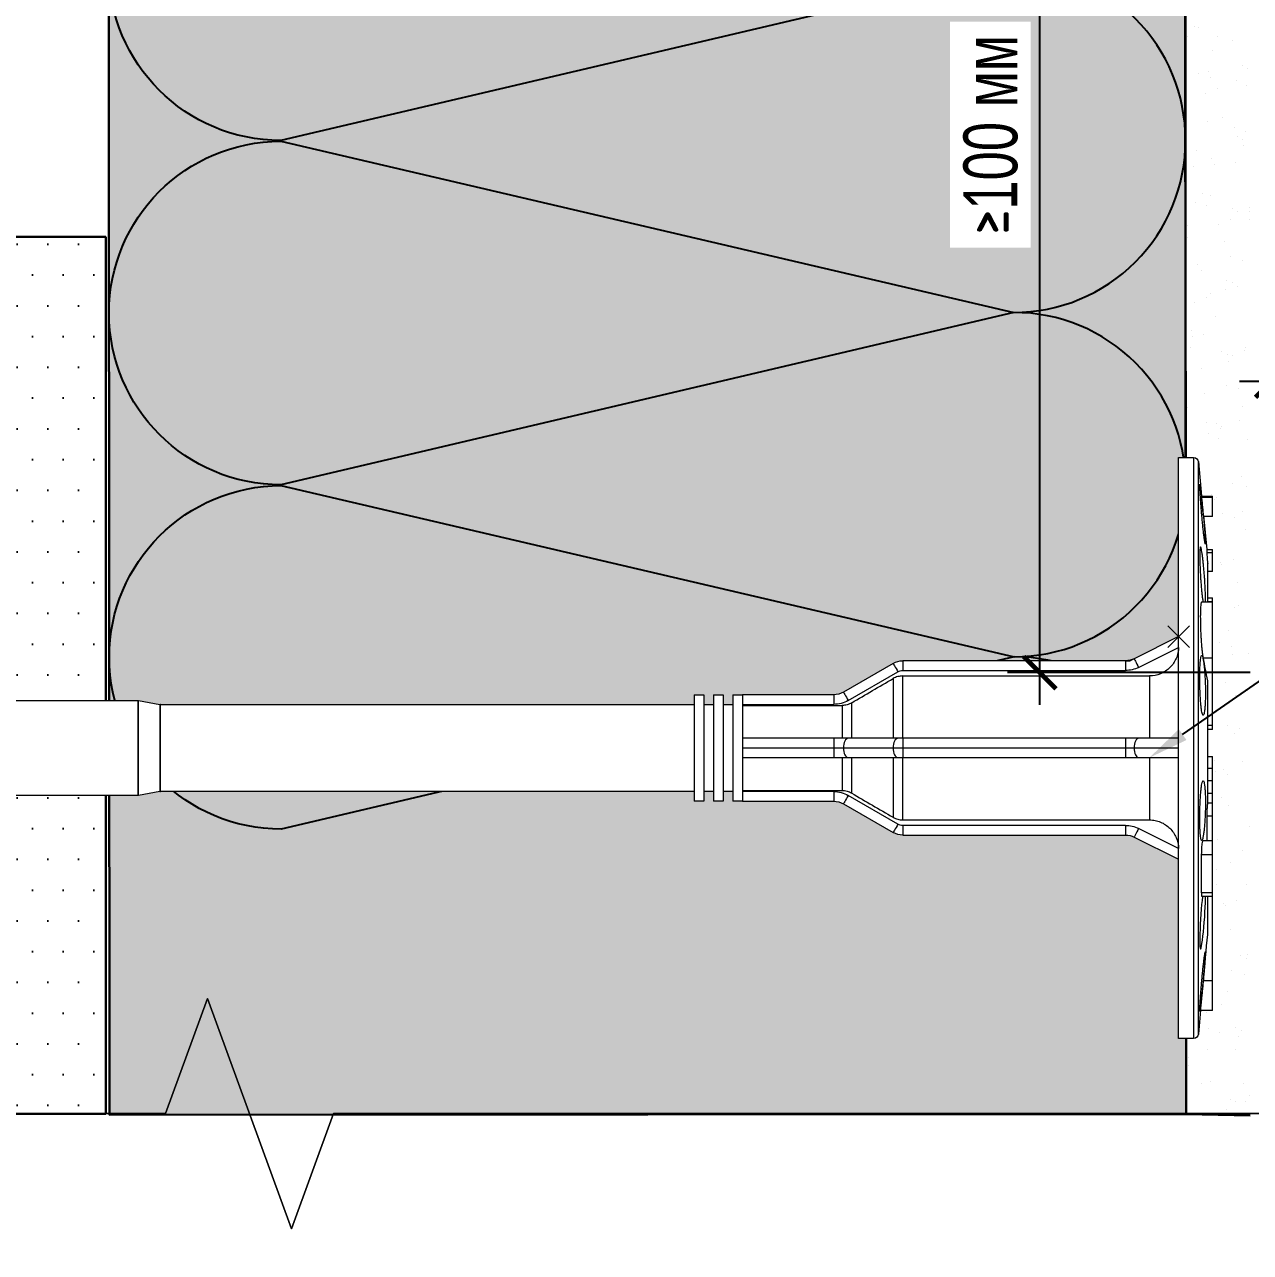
# Model space of a CAD drawing. Header units: millimetres. Extents: x -354900 to 8840672, y 0 to 292181.
# Drawn here: x -132.1 to -18.2, y 140446.1 to 140560.2 of the extents above; entities that cross this region are included whole.
import ezdxf
from ezdxf import colors
from ezdxf.entities.mleader import LeaderData, LeaderLine
from ezdxf.math import Vec2, Vec3

# ---------------------------------------------------------------- set-up
doc = ezdxf.new("R2010")
doc.units = ezdxf.units.MM
doc.header["$MEASUREMENT"] = 0
doc.set_wipeout_variables(frame=1)
doc.header["$PDMODE"] = 3
doc.header["$PDSIZE"] = -0.0001
doc.layers.get('0').update_dxf_attribs({"color": 250, "lineweight": 9})
for name, color, linetype, lineweight in [('SG_Аннотации', 7, 'Continuous', 5), ('SG_Клей', 7, 'Continuous', 30), ('SG_Размеры', 7, 'Continuous', 5), ('SG_Утеплитель', 7, 'Continuous', 30), ('SG_Штукатурка', 7, 'Continuous', 30), ('АР_Размеры', 175, 'Continuous', 9)]:
    doc.layers.add(name, color=color, linetype=linetype, lineweight=lineweight)
doc.layers.add('тарельчат', color=212, linetype='Continuous')
doc.styles.add('SG_Arial_2.5', font='arial.ttf', dxfattribs={"height": 2.5})
doc.styles.add('SG_Arial_2.5_Размеры-выноски', font='arial.ttf', dxfattribs={"width": 0.7})
doc.styles.get("Standard").update_dxf_attribs({"font": 'isocpeur.ttf'})
doc.dimstyles.new('SG_Arial_2.5', dxfattribs={"dimtxt": 5, "dimasz": 3, "dimexe": 3, "dimexo": 0, "dimgap": 2, "dimtad": 1, "dimdec": 0, "dimzin": 0, "dimdsep": 46, "dimtxsty": 'SG_Arial_2.5_Размеры-выноски', "dimblk": 'ARCHTICK', "dimcen": -3, "dimdle": 3, "dimadec": 0, "dimazin": 0, "dimtfac": 1, "dimtdec": 0, "dimtofl": 0, "dimtmove": 1, "dimatfit": 3, "dimldrblk": 'OBLIQUE', "dimfxl": 1, "dimtfill": 1, "dimtolj": 1, "dimtzin": 0, "dimarcsym": 0})

# ---------------------------------------------------------------- blocks, each defined once
blk = doc.blocks.new('*U765')
at = {"linetype": 'ByBlock'}
h = blk.add_hatch(color=41, dxfattribs=at)
h.dxf.hatch_style = 1
h.paths.add_polyline_path([(0, 0), (506.52, 0), (506.52, 100), (0, 100)])
at = {"color": 0, "linetype": 'ByBlock', "lineweight": -2}
blk.add_lwpolyline([(0, 0), (506.52, 0), (506.52, 100), (0, 100)], close=True, dxfattribs=at)
at = {"color": 0, "linetype": 'ByBlock', "lineweight": -3}
for points in [[(416, 0, -0.414993), (400, 15.96), (415.96, 84.04, 1), (384.04, 84.04), (400, 15.96, -0.414993), (384, 0)], [(448, 0, -0.414993), (432, 15.96), (447.96, 84.04, 1), (416.04, 84.04), (432, 15.96, -0.414993), (416, 0)], [(480, 0, -0.414993), (464, 15.96), (479.96, 84.04, 1), (448.04, 84.04), (464, 15.96, -0.414993), (448, 0)]]:
    blk.add_lwpolyline(points, format="xyb", dxfattribs=at)
blk = doc.blocks.new('_ArchTick')
at = {"color": 0, "linetype": 'ByBlock', "const_width": 0.15}
blk.add_lwpolyline([(-0.5, -0.5), (0.5, 0.5)], dxfattribs=at)
blk = doc.blocks.new('*D697')
at = {"layer": 'SG_Размеры', "color": 0, "lineweight": -2, "transparency": 16777216}
for p, q in [((88.55, 140707.01), (88.55, 140524.05)), ((-16.25, 140597), (-16.25, 140524.05)), ((-19.25, 140527.05), (91.55, 140527.05))]:
    blk.add_line(p, q, dxfattribs=at)
at = {"layer": 'SG_Размеры', "color": 0, "lineweight": -2, "transparency": 16777216, "xscale": 3, "yscale": 3, "zscale": 3, "rotation": 180}
blk.add_blockref('_ArchTick', (-16.25, 140527.05), dxfattribs=at)
at = {"layer": 'SG_Размеры', "color": 0, "lineweight": -2, "transparency": 16777216, "xscale": 3, "yscale": 3, "zscale": 3}
blk.add_blockref('_ArchTick', (88.55, 140527.05), dxfattribs=at)
at = {"layer": 'SG_Размеры', "color": 0, "transparency": 16777216, "insert": (36.15, 140531.6), "char_height": 5, "attachment_point": 5, "style": 'SG_Arial_2.5_Размеры-выноски', "bg_fill": 3, "box_fill_scale": 1.25, "bg_fill_color": 256, "bg_fill_true_color": 13158600, "bg_fill_transparency": 0}
blk.add_mtext('\\A1;105', dxfattribs=at)
blk = doc.blocks.new('_Oblique')
at = {"color": 0, "linetype": 'ByBlock', "lineweight": -2}
blk.add_line((-0.5, -0.5), (0.5, 0.5), dxfattribs=at)
blk = doc.blocks.new('*U709')
blk.add_wipeout([(1.05, 9), (1.05, 3.45), (2.423, 2.763), (2.554, 2.716), (2.692, 2.7), (9.589, 2.7), (9.745, 2.68), (9.889, 2.62), (11.429, 1.73), (11.574, 1.67), (11.729, 1.65), (14.85, 1.65), (14.85, 1.35), (15.15, 1.35), (15.15, 1.65), (15.45, 1.65), (15.45, 1.35), (15.75, 1.35), (15.75, 1.65), (16.05, 1.65), (16.05, 1.35), (32.577, 1.35), (32.593, 1.351), (33.258, 1.469), (33.274, 1.47), (53.947, 1.47), (53.983, 1.463), (55.111, 0.983), (55.151, 0.95), (55.166, 0.9), (55.166, 0.18), (54.866, 0.18), (54.866, -0.18), (55.166, -0.18), (55.166, -0.9), (55.151, -0.95), (55.111, -0.983), (53.983, -1.463), (53.947, -1.47), (33.274, -1.47), (33.258, -1.469), (32.593, -1.351), (32.577, -1.35), (16.05, -1.35), (16.05, -1.65), (15.75, -1.65), (15.75, -1.35), (15.45, -1.35), (15.45, -1.65), (15.15, -1.65), (15.15, -1.35), (14.85, -1.35), (14.85, -1.65), (11.729, -1.65), (11.574, -1.67), (11.429, -1.73), (9.889, -2.62), (9.745, -2.68), (9.589, -2.7), (2.692, -2.7), (2.554, -2.716), (2.423, -2.763), (1.05, -3.45), (1.05, -9), (0.586, -9), (0.485, -8.961), (0.437, -8.864), (0.367, -8.13), (0, -8.13), (0, 7.8), (0.336, 7.8), (0.437, 8.864), (0.485, 8.961), (0.586, 9)]).dxf.layer = 'тарельчат'
at = {"layer": 'тарельчат', "linetype": 'Continuous', "lineweight": 9}
for p, q in [((0.437, 8.864), (0.336, 7.8)), ((0.437, 0), (0.437, 8.864)), ((1.05, 9), (0.586, 9)), ((0.586, 9), (0.586, -9)), ((1.05, 0), (1.05, 9)), ((0.336, 7.8), (0, 7.8)), ((0, 7.77), (0, 7.8)), ((0, 7.171), (0, 7.77)), ((0.336, 7.77), (0, 7.77)), ((0.336, 7.77), (0.336, 7.8)), ((0, 7.171), (0.279, 7.171)), ((0, 7.171), (0.276, 7.171)), ((0, 7.171), (0, 7.171)), ((0.279, 7.2), (0.179, 6.15)), ((0.179, 6.15), (0, 6.15)), ((0, 6.057), (0, 6.15)), ((0.179, 6.15), (0.179, 6.057)), ((0.179, 6.057), (0, 6.057)), ((0, 5.461), (0, 6.057)), ((0, 5.461), (0.15, 5.461)), ((0.15, 4.53), (0.15, 5.701)), ((0.15, 4.65), (0, 4.65)), ((0, 4.54), (0, 4.65)), ((0.15, 4.54), (0, 4.54)), ((0, 4.53), (0, 4.54)), ((0.327, 4.53), (0, 4.53)), ((0, 2.795), (0, 4.53)), ((1.05, 3.45), (2.423, 2.763)), ((2.289, 2.495), (1.05, 3.114)), ((0.284, 2.795), (0, 2.795)), ((0, 0.695), (0, 2.795)), ((2.426, 2.762), (2.55, 2.7)), ((2.689, 2.7), (2.55, 2.7)), ((2.692, 2.7), (2.692, 2.4)), ((2.692, 2.7), (9.589, 2.7)), ((9.589, 2.7), (9.589, 2.4)), ((9.589, 2.4), (2.692, 2.4)), ((11.279, 1.471), (9.739, 2.36)), ((9.889, 2.62), (11.429, 1.73)), ((0.15, -1.716), (0.15, 2.082)), ((1.95, 2.23), (1.95, 0.3)), ((9.589, 2.23), (1.95, 2.23)), ((9.589, 0.3), (9.589, 2.23)), ((9.889, 2.149), (9.889, 0.3)), ((11.729, 1.65), (11.729, 1.35)), ((11.729, 1.65), (14.55, 1.65)), ((14.85, 1.65), (14.55, 1.65)), ((14.55, 1.65), (14.55, 0)), ((14.85, 1.65), (14.85, -1.65)), ((15.45, 1.65), (15.15, 1.65)), ((15.15, 1.65), (15.15, -1.65)), ((15.45, 1.65), (15.45, -1.65)), ((16.05, 1.65), (15.75, 1.65)), ((15.75, 1.65), (15.75, -1.65)), ((16.05, 1.65), (16.05, -1.65)), ((11.17, 0.3), (11.17, 1.399)), ((11.47, 1.316), (11.47, 0.3)), ((14.55, 1.316), (11.47, 1.316)), ((14.55, 1.35), (11.729, 1.35)), ((15.15, 1.35), (14.85, 1.35)), ((15.75, 1.35), (15.45, 1.35)), ((32.577, 1.35), (16.05, 1.35)), ((32.577, 0), (32.577, 1.35)), ((33.258, 1.469), (32.593, 1.351)), ((32.593, 1.351), (32.593, -1.351)), ((33.258, 0), (33.258, 1.469)), ((37.781, 1.47), (33.274, 1.47)), ((33.274, 1.47), (33.274, -1.47)), ((0, 0.695), (0.15, 0.695)), ((0, 0.57), (0, 0.695)), ((0, 0.57), (0.15, 0.57)), ((0.437, -8.864), (0.437, 0)), ((1.05, 0.3), (2.289, 0.3)), ((1.05, -9), (1.05, 0)), ((2.423, 0), (1.05, 0)), ((2.289, 0.3), (2.692, 0.3)), ((2.692, 0), (2.423, 0)), ((2.692, 0.3), (2.692, 0)), ((2.692, 0.3), (9.589, 0.3)), ((2.692, 0), (2.692, -0.3)), ((9.589, 0), (2.692, 0)), ((9.589, 0.3), (9.589, 0)), ((9.589, 0.3), (9.739, 0.3)), ((9.889, 0), (9.589, 0)), ((9.589, 0), (9.589, -0.3)), ((9.739, 0.3), (11.279, 0.3)), ((11.429, 0), (9.889, 0)), ((11.279, 0.3), (11.729, 0.3)), ((11.729, 0), (11.429, 0)), ((11.729, 0.3), (11.729, 0)), ((11.729, 0.3), (14.55, 0.3)), ((11.729, 0), (11.729, -0.3)), ((14.55, 0), (11.729, 0)), ((14.55, 0), (14.55, -1.65)), ((0.15, -0.261), (0, -0.261)), ((0, -0.624), (0, -0.261)), ((2.289, -0.3), (1.05, -0.3)), ((1.95, -0.3), (1.95, -2.23)), ((2.692, -0.3), (2.289, -0.3)), ((9.589, -0.3), (2.692, -0.3)), ((9.739, -0.3), (9.589, -0.3)), ((9.589, -2.23), (9.589, -0.3)), ((11.279, -0.3), (9.739, -0.3)), ((9.889, -0.3), (9.889, -2.149)), ((11.17, -1.399), (11.17, -0.3)), ((11.729, -0.3), (11.279, -0.3)), ((11.47, -0.3), (11.47, -1.316)), ((14.55, -0.3), (11.729, -0.3)), ((32.577, -1.35), (32.577, 0)), ((33.258, -1.469), (33.258, 0)), ((0.15, -0.624), (0, -0.624)), ((0, -1.008), (0, -0.624)), ((0.15, -1.008), (0, -1.008)), ((0, -1.398), (0, -1.008)), ((0.15, -1.398), (0, -1.398)), ((0, -1.701), (0, -1.398)), ((9.739, -2.36), (11.279, -1.471)), ((14.55, -1.316), (11.47, -1.316)), ((11.729, -1.35), (11.729, -1.65)), ((11.729, -1.35), (14.55, -1.35)), ((14.85, -1.35), (15.15, -1.35)), ((15.45, -1.35), (15.75, -1.35)), ((16.05, -1.35), (32.593, -1.35)), ((32.593, -1.351), (33.258, -1.469)), ((33.274, -1.47), (37.781, -1.47)), ((0.15, -1.701), (0, -1.701)), ((0, -2.103), (0, -1.701)), ((11.429, -1.73), (9.889, -2.62)), ((14.55, -1.65), (11.729, -1.65)), ((14.55, -1.65), (14.85, -1.65)), ((15.15, -1.65), (15.45, -1.65)), ((15.75, -1.65), (16.05, -1.65)), ((0.179, -2.103), (0, -2.103)), ((0, -2.87), (0, -2.103)), ((0.179, -2.103), (0.179, -2.869)), ((9.589, -2.23), (1.95, -2.23)), ((1.05, -3.114), (2.289, -2.495)), ((2.692, -2.4), (2.692, -2.7)), ((2.692, -2.4), (9.589, -2.4)), ((9.589, -2.4), (9.589, -2.7)), ((0.296, -2.869), (0, -2.869)), ((0, -3.296), (0, -2.869)), ((2.423, -2.763), (1.05, -3.45)), ((9.589, -2.7), (2.692, -2.7)), ((0.336, -3.296), (0, -3.296)), ((0, -4.474), (0, -3.296)), ((0.336, -4.474), (0.336, -3.296)), ((0.336, -4.474), (0, -4.474)), ((0, -4.602), (0, -4.474)), ((0, -4.602), (0.324, -4.602)), ((0, -7.2), (0, -4.602)), ((0.15, -5.776), (0.15, -4.602)), ((0.219, -4.646), (0.219, -4.602)), ((0.284, -7.2), (0, -7.2)), ((0, -8.13), (0, -7.2)), ((0, -8.13), (0.367, -8.13)), ((0.367, -8.127), (0.437, -8.864)), ((0.586, -9), (1.05, -9))]:
    blk.add_line(p, q, dxfattribs=at)
at = {"layer": 'тарельчат', "linetype": 'Continuous', "lineweight": 9, "flags": 128}
for points in [[(2.423, 2.763), (2.421, 2.758), (2.413, 2.743), (2.401, 2.718), (2.384, 2.685), (2.364, 2.644), (2.34, 2.598), (2.315, 2.547), (2.289, 2.495)], [(9.889, 2.62), (9.886, 2.615), (9.878, 2.6), (9.864, 2.576), (9.845, 2.544), (9.823, 2.504), (9.797, 2.459), (9.768, 2.41), (9.739, 2.36)], [(11.429, 1.73), (11.427, 1.725), (11.418, 1.711), (11.404, 1.687), (11.385, 1.654), (11.363, 1.615), (11.337, 1.57), (11.309, 1.521), (11.279, 1.471)], [(2.289, 0.3), (2.315, 0.294), (2.34, 0.277), (2.364, 0.249), (2.384, 0.212), (2.401, 0.167), (2.413, 0.115), (2.421, 0.059), (2.423, 0)], [(2.423, 0), (2.421, -0.059), (2.413, -0.115), (2.401, -0.167), (2.384, -0.212), (2.364, -0.249), (2.34, -0.277), (2.315, -0.294), (2.289, -0.3)], [(9.739, 0.3), (9.768, 0.294), (9.797, 0.277), (9.823, 0.249), (9.845, 0.212), (9.864, 0.167), (9.878, 0.115), (9.886, 0.059), (9.889, 0)], [(9.889, 0), (9.886, -0.059), (9.878, -0.115), (9.864, -0.167), (9.845, -0.212), (9.823, -0.249), (9.797, -0.277), (9.768, -0.294), (9.739, -0.3)], [(11.279, 0.3), (11.309, 0.294), (11.337, 0.277), (11.363, 0.249), (11.385, 0.212), (11.404, 0.167), (11.418, 0.115), (11.427, 0.059), (11.429, 0)], [(11.429, 0), (11.427, -0.059), (11.418, -0.115), (11.404, -0.167), (11.385, -0.212), (11.363, -0.249), (11.337, -0.277), (11.309, -0.294), (11.279, -0.3)], [(11.279, -1.471), (11.309, -1.521), (11.337, -1.57), (11.363, -1.615), (11.385, -1.654), (11.404, -1.687), (11.418, -1.711), (11.427, -1.725), (11.429, -1.73)], [(2.289, -2.495), (2.315, -2.547), (2.34, -2.598), (2.364, -2.644), (2.384, -2.685), (2.401, -2.718), (2.413, -2.743), (2.421, -2.758), (2.423, -2.763)], [(9.739, -2.36), (9.768, -2.41), (9.797, -2.459), (9.823, -2.504), (9.845, -2.544), (9.864, -2.576), (9.878, -2.6), (9.886, -2.615), (9.889, -2.62)], [(0.306, -4.602), (0.307, -4.61), (0.322, -4.724), (0.336, -4.854), (0.349, -4.997), (0.361, -5.149), (0.372, -5.306), (0.381, -5.461), (0.387, -5.613), (0.392, -5.754), (0.395, -5.884), (0.395, -5.996), (0.393, -6.088), (0.389, -6.159), (0.383, -6.205), (0.374, -6.226), (0.365, -6.221), (0.353, -6.189), (0.34, -6.133), (0.326, -6.053), (0.312, -5.951), (0.297, -5.831), (0.282, -5.696), (0.268, -5.549), (0.255, -5.394), (0.243, -5.238), (0.233, -5.083), (0.226, -4.935), (0.221, -4.797), (0.219, -4.718), (0.219, -4.646), (0.219, -4.646)]]:
    blk.add_lwpolyline(points, dxfattribs=at)
at = {"layer": 'тарельчат', "linetype": 'Continuous', "lineweight": 9}
for centre, radius, start, end in [((0.586, 8.85), 0.15, 90, 174.5597), ((2.692, 3.3), 0.6, 243.4349, 270), ((9.589, 2.1), 0.6, 60, 90), ((2.692, 3.3), 0.9, 243.4349, 270), ((9.589, 2.1), 0.3, 60, 90), ((11.729, 2.25), 0.6, 240, 270), ((11.729, 2.25), 0.9, 240, 270), ((32.577, 1.44), 0.09, 270, 280), ((33.274, 1.38), 0.09, 90, 100), ((11.729, -2.25), 0.9, 90, 120), ((32.577, -1.44), 0.09, 80, 90), ((33.274, -1.38), 0.09, 260, 270), ((11.729, -2.25), 0.6, 90, 120), ((2.692, -3.3), 0.9, 90, 116.5651), ((9.589, -2.1), 0.3, 270, 300), ((9.589, -2.1), 0.6, 270, 300), ((2.692, -3.3), 0.6, 90, 116.5651), ((0.586, -8.85), 0.15, 185.4403, 270)]:
    blk.add_arc(centre, radius, start, end, dxfattribs=at)
for points, knots in [([(0.219, 6.347), (0.219, 6.363), (0.219, 6.384), (0.222, 6.438), (0.224, 6.47), (0.229, 6.544), (0.232, 6.586), (0.239, 6.677), (0.243, 6.727), (0.252, 6.832), (0.257, 6.887), (0.267, 7.002), (0.272, 7.061), (0.284, 7.181), (0.289, 7.241), (0.301, 7.363), (0.307, 7.422), (0.318, 7.539), (0.324, 7.596), (0.335, 7.705), (0.34, 7.756), (0.35, 7.852), (0.355, 7.897), (0.364, 7.977), (0.368, 8.012), (0.375, 8.073), (0.379, 8.098), (0.385, 8.137), (0.387, 8.151), (0.391, 8.167), (0.392, 8.169), (0.395, 8.162), (0.395, 8.152), (0.395, 8.12), (0.395, 8.099), (0.393, 8.045), (0.391, 8.013), (0.387, 7.939), (0.385, 7.897), (0.379, 7.806), (0.375, 7.757), (0.368, 7.652), (0.364, 7.596), (0.355, 7.481), (0.35, 7.422), (0.34, 7.302), (0.335, 7.241), (0.324, 7.121), (0.318, 7.061), (0.307, 6.943), (0.301, 6.887), (0.289, 6.779), (0.284, 6.727), (0.273, 6.631), (0.267, 6.587), (0.257, 6.507), (0.252, 6.471), (0.243, 6.41), (0.239, 6.385), (0.232, 6.346), (0.229, 6.332), (0.221, 6.308), (0.219, 6.315), (0.219, 6.347)], [0, 0, 0, 0, 0.03125, 0.03125, 0.0625, 0.0625, 0.09375, 0.09375, 0.125, 0.125, 0.15625, 0.15625, 0.1875, 0.1875, 0.21875, 0.21875, 0.25, 0.25, 0.28125, 0.28125, 0.3125, 0.3125, 0.34375, 0.34375, 0.375, 0.375, 0.40625, 0.40625, 0.4375, 0.4375, 0.46875, 0.46875, 0.5, 0.5, 0.53125, 0.53125, 0.5625, 0.5625, 0.59375, 0.59375, 0.625, 0.625, 0.65625, 0.65625, 0.6875, 0.6875, 0.71875, 0.71875, 0.75, 0.75, 0.78125, 0.78125, 0.8125, 0.8125, 0.84375, 0.84375, 0.875, 0.875, 0.90625, 0.90625, 0.9375, 0.9375, 1, 1, 1, 1]), ([(0.279, 7.175), (0.279, 7.175), (0.28, 7.176), (0.285, 7.217), (0.292, 7.286), (0.301, 7.377), (0.311, 7.479), (0.32, 7.58), (0.328, 7.669), (0.334, 7.735), (0.336, 7.764), (0.336, 7.769), (0.336, 7.77)], [0, 0, 0, 0, 0.081317, 0.191085, 0.301099, 0.41162, 0.522588, 0.633747, 0.744772, 0.85541, 0.965584, 1, 1, 1, 1]), ([(0.219, 4.646), (0.219, 4.685), (0.22, 4.762), (0.224, 4.897), (0.231, 5.042), (0.24, 5.195), (0.251, 5.351), (0.264, 5.506), (0.278, 5.655), (0.292, 5.795), (0.307, 5.92), (0.322, 6.028), (0.336, 6.116), (0.35, 6.18), (0.362, 6.219), (0.372, 6.232), (0.381, 6.217), (0.388, 6.177), (0.392, 6.112), (0.395, 6.025), (0.395, 5.916), (0.393, 5.791), (0.389, 5.652), (0.383, 5.503), (0.375, 5.348), (0.365, 5.192), (0.353, 5.039), (0.34, 4.893), (0.326, 4.758), (0.312, 4.64), (0.301, 4.564), (0.295, 4.534), (0.295, 4.53)], [0, 0, 0, 0, 0.03409, 0.06818, 0.102264, 0.13635, 0.17054, 0.20473, 0.23911, 0.27349, 0.308014, 0.342538, 0.377102, 0.411664, 0.446164, 0.480663, 0.515037, 0.54941, 0.583649, 0.617889, 0.652033, 0.686177, 0.720294, 0.754412, 0.788578, 0.822745, 0.857021, 0.891298, 0.925711, 0.960124, 0.99465, 1, 1, 1, 1]), ([(0.179, 6.057), (0.179, 6.05), (0.178, 6.035), (0.175, 5.991), (0.173, 5.963), (0.168, 5.897), (0.164, 5.859), (0.158, 5.782), (0.154, 5.741), (0.15, 5.701)], [0, 0, 0, 0, 0.25, 0.25, 0.5, 0.5, 0.75, 0.75, 1, 1, 1, 1]), ([(0.221, 4.53), (0.22, 4.547), (0.219, 4.582), (0.219, 4.624), (0.219, 4.646)], [0, 0, 0, 0, 0.47469, 1, 1, 1, 1]), ([(0.284, 2.795), (0.289, 2.823), (0.299, 2.88), (0.313, 2.992), (0.326, 3.12), (0.338, 3.262), (0.347, 3.413), (0.356, 3.57), (0.362, 3.728), (0.366, 3.881), (0.367, 4.027), (0.367, 4.16), (0.364, 4.277), (0.359, 4.375), (0.353, 4.452), (0.344, 4.503), (0.335, 4.529), (0.329, 4.527), (0.327, 4.527)], [0, 0, 0, 0, 0.064758, 0.129515, 0.194304, 0.259093, 0.323733, 0.388373, 0.452769, 0.517164, 0.58136, 0.645556, 0.70966, 0.773765, 0.837912, 0.90206, 0.966372, 1, 1, 1, 1]), ([(1.05, 3.114), (1.052, 3.056), (1.059, 2.998), (1.083, 2.885), (1.101, 2.829), (1.147, 2.722), (1.175, 2.671), (1.241, 2.575), (1.279, 2.53), (1.361, 2.449), (1.406, 2.412), (1.504, 2.347), (1.555, 2.32), (1.716, 2.253), (1.833, 2.23), (1.95, 2.23)], [0, 0, 0, 0, 0.125, 0.125, 0.25, 0.25, 0.375, 0.375, 0.5, 0.5, 0.625, 0.625, 0.75, 0.75, 1, 1, 1, 1]), ([(0.219, 1.701), (0.219, 1.76), (0.219, 1.82), (0.222, 1.94), (0.224, 2.002), (0.229, 2.122), (0.232, 2.181), (0.239, 2.296), (0.243, 2.352), (0.252, 2.456), (0.257, 2.505), (0.267, 2.597), (0.272, 2.638), (0.284, 2.712), (0.289, 2.744), (0.301, 2.798), (0.307, 2.819), (0.318, 2.85), (0.324, 2.86), (0.335, 2.868), (0.34, 2.866), (0.35, 2.851), (0.355, 2.837), (0.364, 2.798), (0.368, 2.773), (0.375, 2.712), (0.379, 2.677), (0.385, 2.598), (0.387, 2.553), (0.391, 2.457), (0.392, 2.405), (0.395, 2.297), (0.395, 2.239), (0.395, 2.122), (0.395, 2.062), (0.393, 1.94), (0.391, 1.879), (0.387, 1.759), (0.385, 1.7), (0.379, 1.584), (0.375, 1.53), (0.368, 1.425), (0.364, 1.375), (0.355, 1.284), (0.35, 1.243), (0.34, 1.169), (0.335, 1.137), (0.324, 1.083), (0.318, 1.062), (0.307, 1.03), (0.301, 1.021), (0.289, 1.013), (0.284, 1.015), (0.273, 1.03), (0.267, 1.044), (0.257, 1.082), (0.252, 1.108), (0.243, 1.168), (0.239, 1.203), (0.232, 1.283), (0.229, 1.328), (0.221, 1.471), (0.219, 1.582), (0.219, 1.701)], [0, 0, 0, 0, 0.03125, 0.03125, 0.0625, 0.0625, 0.09375, 0.09375, 0.125, 0.125, 0.15625, 0.15625, 0.1875, 0.1875, 0.21875, 0.21875, 0.25, 0.25, 0.28125, 0.28125, 0.3125, 0.3125, 0.34375, 0.34375, 0.375, 0.375, 0.40625, 0.40625, 0.4375, 0.4375, 0.46875, 0.46875, 0.5, 0.5, 0.53125, 0.53125, 0.5625, 0.5625, 0.59375, 0.59375, 0.625, 0.625, 0.65625, 0.65625, 0.6875, 0.6875, 0.71875, 0.71875, 0.75, 0.75, 0.78125, 0.78125, 0.8125, 0.8125, 0.84375, 0.84375, 0.875, 0.875, 0.90625, 0.90625, 0.9375, 0.9375, 1, 1, 1, 1]), ([(9.589, 2.23), (9.642, 2.23), (9.694, 2.223), (9.795, 2.196), (9.844, 2.175), (9.889, 2.149)], [0, 0, 0, 0, 0.5, 0.5, 1, 1, 1, 1]), ([(11.17, 1.399), (11.215, 1.372), (11.263, 1.351), (11.364, 1.323), (11.417, 1.316), (11.47, 1.316)], [0, 0, 0, 0, 0.5, 0.5, 1, 1, 1, 1]), ([(0.219, -1.701), (0.219, -1.641), (0.219, -1.585), (0.222, -1.476), (0.224, -1.424), (0.229, -1.328), (0.232, -1.284), (0.239, -1.204), (0.243, -1.168), (0.252, -1.108), (0.257, -1.083), (0.267, -1.044), (0.272, -1.03), (0.284, -1.015), (0.289, -1.013), (0.301, -1.021), (0.307, -1.03), (0.318, -1.061), (0.324, -1.083), (0.335, -1.136), (0.34, -1.168), (0.35, -1.242), (0.355, -1.284), (0.364, -1.374), (0.368, -1.423), (0.375, -1.529), (0.379, -1.584), (0.385, -1.698), (0.387, -1.758), (0.391, -1.879), (0.392, -1.939), (0.395, -2.06), (0.395, -2.121), (0.395, -2.238), (0.395, -2.295), (0.393, -2.404), (0.391, -2.456), (0.387, -2.552), (0.385, -2.597), (0.379, -2.677), (0.375, -2.712), (0.368, -2.772), (0.364, -2.798), (0.355, -2.837), (0.35, -2.85), (0.34, -2.866), (0.335, -2.868), (0.324, -2.86), (0.318, -2.85), (0.307, -2.819), (0.301, -2.798), (0.289, -2.744), (0.284, -2.712), (0.273, -2.639), (0.267, -2.597), (0.257, -2.507), (0.252, -2.457), (0.243, -2.352), (0.239, -2.297), (0.232, -2.182), (0.229, -2.123), (0.221, -1.943), (0.219, -1.819), (0.219, -1.701)], [0, 0, 0, 0, 0.03125, 0.03125, 0.0625, 0.0625, 0.09375, 0.09375, 0.125, 0.125, 0.15625, 0.15625, 0.1875, 0.1875, 0.21875, 0.21875, 0.25, 0.25, 0.28125, 0.28125, 0.3125, 0.3125, 0.34375, 0.34375, 0.375, 0.375, 0.40625, 0.40625, 0.4375, 0.4375, 0.46875, 0.46875, 0.5, 0.5, 0.53125, 0.53125, 0.5625, 0.5625, 0.59375, 0.59375, 0.625, 0.625, 0.65625, 0.65625, 0.6875, 0.6875, 0.71875, 0.71875, 0.75, 0.75, 0.78125, 0.78125, 0.8125, 0.8125, 0.84375, 0.84375, 0.875, 0.875, 0.90625, 0.90625, 0.9375, 0.9375, 1, 1, 1, 1]), ([(11.47, -1.316), (11.417, -1.316), (11.365, -1.323), (11.264, -1.351), (11.215, -1.372), (11.17, -1.399)], [0, 0, 0, 0, 0.5, 0.5, 1, 1, 1, 1]), ([(0.15, -1.716), (0.154, -1.729), (0.158, -1.749), (0.164, -1.802), (0.168, -1.834), (0.173, -1.906), (0.175, -1.946), (0.178, -2.025), (0.179, -2.065), (0.179, -2.103)], [0, 0, 0, 0, 0.25, 0.25, 0.5, 0.5, 0.75, 0.75, 1, 1, 1, 1]), ([(1.95, -2.23), (1.891, -2.23), (1.834, -2.236), (1.72, -2.258), (1.663, -2.275), (1.556, -2.32), (1.505, -2.347), (1.408, -2.411), (1.362, -2.448), (1.279, -2.53), (1.242, -2.574), (1.176, -2.67), (1.148, -2.722), (1.079, -2.881), (1.053, -2.997), (1.05, -3.114)], [0, 0, 0, 0, 0.125, 0.125, 0.25, 0.25, 0.375, 0.375, 0.5, 0.5, 0.625, 0.625, 0.75, 0.75, 1, 1, 1, 1]), ([(9.889, -2.149), (9.844, -2.175), (9.796, -2.195), (9.695, -2.223), (9.642, -2.23), (9.589, -2.23)], [0, 0, 0, 0, 0.5, 0.5, 1, 1, 1, 1]), ([(0.336, -3.296), (0.335, -3.264), (0.335, -3.201), (0.33, -3.098), (0.323, -3.004), (0.314, -2.929), (0.305, -2.878), (0.299, -2.873), (0.296, -2.87)], [0, 0, 0, 0, 0.166998, 0.334094, 0.501496, 0.669565, 0.838299, 1, 1, 1, 1]), ([(0.324, -4.597), (0.325, -4.598), (0.329, -4.6), (0.333, -4.566), (0.336, -4.517), (0.336, -4.482), (0.336, -4.474)], [0, 0, 0, 0, 0.187136, 0.539482, 0.890352, 1, 1, 1, 1]), ([(0.219, -6.347), (0.219, -6.331), (0.219, -6.321), (0.222, -6.314), (0.224, -6.316), (0.229, -6.332), (0.232, -6.345), (0.239, -6.384), (0.243, -6.41), (0.252, -6.47), (0.257, -6.506), (0.267, -6.586), (0.272, -6.63), (0.284, -6.726), (0.289, -6.778), (0.301, -6.887), (0.307, -6.943), (0.318, -7.059), (0.324, -7.12), (0.335, -7.241), (0.34, -7.301), (0.35, -7.421), (0.355, -7.481), (0.364, -7.595), (0.368, -7.65), (0.375, -7.756), (0.379, -7.805), (0.385, -7.896), (0.387, -7.938), (0.391, -8.013), (0.392, -8.045), (0.395, -8.098), (0.395, -8.12), (0.395, -8.151), (0.395, -8.161), (0.393, -8.169), (0.391, -8.167), (0.387, -8.152), (0.385, -8.138), (0.379, -8.098), (0.375, -8.073), (0.368, -8.013), (0.364, -7.977), (0.355, -7.897), (0.35, -7.853), (0.34, -7.757), (0.335, -7.705), (0.324, -7.597), (0.318, -7.54), (0.307, -7.423), (0.301, -7.363), (0.289, -7.243), (0.284, -7.182), (0.273, -7.062), (0.267, -7.003), (0.257, -6.888), (0.252, -6.832), (0.243, -6.728), (0.239, -6.678), (0.232, -6.587), (0.229, -6.545), (0.221, -6.434), (0.219, -6.379), (0.219, -6.347)], [0, 0, 0, 0, 0.03125, 0.03125, 0.0625, 0.0625, 0.09375, 0.09375, 0.125, 0.125, 0.15625, 0.15625, 0.1875, 0.1875, 0.21875, 0.21875, 0.25, 0.25, 0.28125, 0.28125, 0.3125, 0.3125, 0.34375, 0.34375, 0.375, 0.375, 0.40625, 0.40625, 0.4375, 0.4375, 0.46875, 0.46875, 0.5, 0.5, 0.53125, 0.53125, 0.5625, 0.5625, 0.59375, 0.59375, 0.625, 0.625, 0.65625, 0.65625, 0.6875, 0.6875, 0.71875, 0.71875, 0.75, 0.75, 0.78125, 0.78125, 0.8125, 0.8125, 0.84375, 0.84375, 0.875, 0.875, 0.90625, 0.90625, 0.9375, 0.9375, 1, 1, 1, 1]), ([(0.367, -8.127), (0.367, -8.127), (0.367, -8.127), (0.364, -8.096), (0.36, -8.04), (0.353, -7.959), (0.344, -7.858), (0.333, -7.737), (0.321, -7.602), (0.308, -7.454), (0.295, -7.319), (0.287, -7.233), (0.284, -7.2)], [0, 0, 0, 0, 0.07554, 0.180817, 0.289144, 0.394497, 0.502891, 0.608518, 0.717187, 0.8232, 0.932267, 1, 1, 1, 1])]:
    blk.add_open_spline(points, degree=3, knots=knots, dxfattribs=at)
for points in [[(0.15, 2.082), (0.195, 2.32), (0.239, 2.557), (0.284, 2.795)], [(11.17, 1.399), (10.744, 1.65), (10.317, 1.9), (9.889, 2.149)], [(11.17, -1.399), (10.744, -1.65), (10.317, -1.9), (9.889, -2.149)], [(0.284, -7.2), (0.239, -6.725), (0.195, -6.25), (0.15, -5.776)]]:
    blk.add_open_spline(points, degree=3, dxfattribs=at)
blk.add_point((1.05, 3.45), dxfattribs=at)
blk = doc.blocks.new('*D763')
at = {"layer": 'SG_Размеры', "color": 0, "lineweight": -2, "transparency": 16777216}
for p, q in [((-37.79, 140496.96), (-37.79, 140602.96)), ((-18.25, 140599.96), (-40.79, 140599.96)), ((-18.25, 140499.96), (-40.79, 140499.96))]:
    blk.add_line(p, q, dxfattribs=at)
at = {"layer": 'SG_Размеры', "color": 0, "lineweight": -2, "transparency": 16777216, "xscale": 3, "yscale": 3, "zscale": 3}
for p, rotation in [((-37.79, 140599.96), 90), ((-37.79, 140499.96), 270)]:
    blk.add_blockref('_ArchTick', p, dxfattribs=dict(at, rotation=rotation))
at = {"layer": 'SG_Размеры', "color": 0, "transparency": 16777216, "insert": (-42.35, 140549.96), "char_height": 5, "attachment_point": 5, "rotation": 90, "style": 'SG_Arial_2.5_Размеры-выноски', "bg_fill": 3, "box_fill_scale": 1.25, "bg_fill_color": 256, "bg_fill_true_color": 13158600, "bg_fill_transparency": 0}
blk.add_mtext('\\A1;{\\fGOST Common|b0|i0|c204|p34;≥}100 мм', dxfattribs=at)
blk = doc.blocks.new('_Dot')
at = {"color": 0, "linetype": 'ByBlock', "lineweight": -2}
blk.add_line((-0.5, 0), (-1, 0), dxfattribs=at)
at = {"color": 0, "linetype": 'ByBlock', "lineweight": -2, "const_width": 0.5}
blk.add_lwpolyline([(-0.25, 0, 1), (0.25, 0, 1)], format="xyb", close=True, dxfattribs=at)

msp = doc.modelspace()

# ---------------------------------------------------------------- hatches: boundary and pattern name
at = {"layer": 'SG_Клей', "lineweight": -3}
h = msp.add_hatch(dxfattribs=at)
h.set_pattern_fill('DOTS', color=256, scale=1.80018)
h.set_pattern_definition([(0, (-1796.0223, 151285.0426), (1.4288929, 2.8577858), [0, -2.8577858])])
edge = h.paths.add_edge_path()
edge.add_line((-134.55, 140540.46), (-134.55, 140458.96))
edge.add_line((-124.55, 140540.46), (-134.55, 140540.46))
edge.add_line((-124.55, 140458.96), (-124.55, 140540.46))
edge.add_line((-134.55, 140458.96), (-124.55, 140458.96))

# ---------------------------------------------------------------- linework, layer by layer
at = {"linetype": 'Continuous'}
msp.add_lwpolyline([(-6.23, 140458.98), (-103.41, 140458.98), (-103.41, 140458.98), (-107.3, 140448.28), (-115.09, 140469.68), (-118.99, 140458.98), (-118.99, 140458.98), (-216.16, 140458.98)], dxfattribs=at)
at = {"layer": 'SG_Клей'}
msp.add_lwpolyline([(-124.55, 140540.46), (-134.55, 140540.46), (-134.55, 140458.96), (-124.55, 140458.96)], close=True, dxfattribs=at)
at = {"layer": 'SG_Штукатурка'}
for p, q in [((-24.31, 140597.06), (-24.21, 140458.94)), ((-24.21, 140458.94), (-18.25, 140458.79))]:
    msp.add_line(p, q, dxfattribs=at)
at = {"layer": 'SG_Штукатурка', "linetype": 'Continuous', "lineweight": -3}
for p, q in [((-24.1, 140559.06), (-24.1, 140559.06)), ((-23.42, 140560.02), (-23.42, 140560.02)), ((-23.06, 140559.9), (-23.06, 140559.9)), ((-21.26, 140559.11), (-21.26, 140559.11)), ((-19.88, 140558.75), (-19.88, 140558.75)), ((-21.71, 140557.81), (-21.71, 140557.81)), ((-23.01, 140555.64), (-23.01, 140555.64)), ((-22.14, 140555.8), (-22.14, 140555.8)), ((-18.97, 140556.39), (-18.97, 140556.39)), ((-18.46, 140556.13), (-18.46, 140556.13)), ((-21.92, 140555.3), (-21.92, 140555.3)), ((-19.56, 140555), (-19.56, 140555)), ((-18.6, 140554.53), (-18.6, 140554.53)), ((-22.4, 140553.82), (-22.4, 140553.82)), ((-21.3, 140554.28), (-21.3, 140554.28)), ((-22.19, 140551.16), (-22.19, 140551.16)), ((-20.86, 140551.59), (-20.86, 140551.59)), ((-19.75, 140550.59), (-19.75, 140550.59)), ((-18.66, 140550.25), (-18.66, 140550.25)), ((-19.45, 140549.74), (-19.45, 140549.74)), ((-18.94, 140549.47), (-18.94, 140549.47)), ((-18.91, 140548.91), (-18.91, 140548.91)), ((-23.22, 140548.5), (-23.22, 140548.5)), ((-21.8, 140547.72), (-21.8, 140547.72)), ((-23.53, 140547), (-23.53, 140547)), ((-21.61, 140547.15), (-21.61, 140547.15)), ((-19.58, 140547.37), (-19.58, 140547.37)), ((-22.67, 140544.51), (-22.67, 140544.51)), ((-21.94, 140544.28), (-21.94, 140544.28)), ((-23.36, 140543.68), (-23.36, 140543.68)), ((-22.27, 140543.34), (-22.27, 140543.34)), ((-19.93, 140543.09), (-19.93, 140543.09)), ((-18.3, 140543.15), (-18.3, 140543.15)), ((-20.04, 140542.09), (-20.04, 140542.09)), ((-19.42, 140542.82), (-19.42, 140542.82)), ((-18.34, 140542.1), (-18.34, 140542.1)), ((-18.31, 140542.81), (-18.31, 140542.81)), ((-24.06, 140541.53), (-24.06, 140541.53)), ((-21.15, 140541.64), (-21.15, 140541.64)), ((-24.04, 140540.44), (-24.04, 140540.44)), ((-20.67, 140540.07), (-20.67, 140540.07)), ((-20.09, 140538.63), (-20.09, 140538.63)), ((-23.15, 140537.86), (-23.15, 140537.86)), ((-19, 140538.29), (-19, 140538.29)), ((-22.78, 140537.31), (-22.78, 140537.31)), ((-20.41, 140536.43), (-20.41, 140536.43)), ((-21.95, 140535.19), (-21.95, 140535.19)), ((-20.54, 140535.53), (-20.54, 140535.53)), ((-19.91, 140536.17), (-19.91, 140536.17)), ((-19.39, 140535.85), (-19.39, 140535.85)), ((-23.39, 140534.36), (-23.39, 140534.36)), ((-22.28, 140534.82), (-22.28, 140534.82)), ((-21.5, 140533.09), (-21.5, 140533.09)), ((-23.7, 140531.72), (-23.7, 140531.72)), ((-23.63, 140531.21), (-23.63, 140531.21)), ((-22.61, 140531.38), (-22.61, 140531.38)), ((-23.76, 140530.14), (-23.76, 140530.14)), ((-20.89, 140529.78), (-20.89, 140529.78)), ((-20.39, 140529.52), (-20.39, 140529.52)), ((-19.89, 140529.45), (-19.89, 140529.45)), ((-18.78, 140529.91), (-18.78, 140529.91)), ((-18.68, 140530.14), (-18.68, 140530.14)), ((-22.78, 140528.25), (-22.78, 140528.25)), ((-20.22, 140528.87), (-20.22, 140528.87)), ((-20.43, 140526.67), (-20.43, 140526.67)), ((-19.34, 140526.33), (-19.34, 140526.33)), ((-22.48, 140525.93), (-22.48, 140525.93)), ((-24.11, 140524.56), (-24.11, 140524.56)), ((-18.94, 140524.66), (-18.94, 140524.66)), ((-22.29, 140523.24), (-22.29, 140523.24)), ((-21.38, 140523.13), (-21.38, 140523.13)), ((-21.02, 140522.63), (-21.02, 140522.63)), ((-20.87, 140522.87), (-20.87, 140522.87)), ((-19.29, 140523.35), (-19.29, 140523.35)), ((-22.13, 140522.17), (-22.13, 140522.17)), ((-21.2, 140521.71), (-21.2, 140521.71)), ((-18.48, 140521.62), (-18.48, 140521.62)), ((-24.04, 140519.76), (-24.04, 140519.76)), ((-22.95, 140519.42), (-22.95, 140519.42)), ((-23.57, 140518.63), (-23.57, 140518.63)), ((-19.03, 140518.18), (-19.03, 140518.18)), ((-19.93, 140517.49), (-19.93, 140517.49)), ((-18.63, 140517.27), (-18.63, 140517.27)), ((-21.86, 140516.48), (-21.86, 140516.48)), ((-21.52, 140516.07), (-21.52, 140516.07)), ((-21.35, 140516.22), (-21.35, 140516.22)), ((-23.26, 140515.35), (-23.26, 140515.35)), ((-20.78, 140514.71), (-20.78, 140514.71)), ((-18.96, 140514.97), (-18.96, 140514.97)), ((-22.29, 140514.41), (-22.29, 140514.41)), ((-19.69, 140514.37), (-19.69, 140514.37)), ((-18.65, 140513.27), (-18.65, 140513.27)), ((-22.64, 140511.28), (-22.64, 140511.28)), ((-21.01, 140510.19), (-21.01, 140510.19)), ((-20.87, 140509.99), (-20.87, 140509.99)), ((-19.76, 140510.45), (-19.76, 140510.45)), ((-22.34, 140509.83), (-22.34, 140509.83)), ((-21.83, 140509.56), (-21.83, 140509.56)), ((-23.76, 140508.79), (-23.76, 140508.79)), ((-19.44, 140508.32), (-19.44, 140508.32)), ((-23.29, 140507.46), (-23.29, 140507.46)), ((-23.13, 140507.43), (-23.13, 140507.43)), ((-19.73, 140505.97), (-19.73, 140505.97)), ((-19.37, 140506.22), (-19.37, 140506.22)), ((-22.82, 140503.18), (-22.82, 140503.18)), ((-22, 140503.17), (-22, 140503.17)), ((-21.85, 140503.22), (-21.85, 140503.22)), ((-20.27, 140503.89), (-20.27, 140503.89)), ((-23.11, 140502.71), (-23.11, 140502.71)), ((-22.31, 140502.91), (-22.31, 140502.91)), ((-21.12, 140502.75), (-21.12, 140502.75)), ((-20.03, 140502.41), (-20.03, 140502.41)), ((-19.92, 140501.67), (-19.92, 140501.67)), ((-18.45, 140501.75), (-18.45, 140501.75)), ((-24.11, 140500.27), (-24.11, 140500.27)), ((-22.98, 140499.32), (-22.98, 140499.32)), ((-20.57, 140499), (-20.57, 140499)), ((-19.61, 140497.81), (-19.61, 140497.81)), ((-18.5, 140498.26), (-18.5, 140498.26)), ((-23.3, 140496.52), (-23.3, 140496.52)), ((-22.5, 140496.61), (-22.5, 140496.61)), ((-23.64, 140495.5), (-23.64, 140495.5)), ((-22.83, 140496.05), (-22.83, 140496.05)), ((-22.79, 140496.26), (-22.79, 140496.26)), ((-20.4, 140495.01), (-20.4, 140495.01)), ((-19.71, 140494.27), (-19.71, 140494.27)), ((-19.29, 140494.78), (-19.29, 140494.78)), ((-21.55, 140491.83), (-21.55, 140491.83)), ((-21.46, 140490.79), (-21.46, 140490.79)), ((-20.74, 140490.99), (-20.74, 140490.99)), ((-19.01, 140491.7), (-19.01, 140491.7)), ((-23.78, 140489.87), (-23.78, 140489.87)), ((-23.28, 140489.61), (-23.28, 140489.61)), ((-21.85, 140490.53), (-21.85, 140490.53)), ((-20.37, 140490.45), (-20.37, 140490.45)), ((-23.92, 140488.75), (-23.92, 140488.75)), ((-20.88, 140488.36), (-20.88, 140488.36)), ((-23.32, 140487.36), (-23.32, 140487.36)), ((-20.27, 140487.61), (-20.27, 140487.61)), ((-18.35, 140485.62), (-18.35, 140485.62)), ((-22.64, 140484.53), (-22.64, 140484.53)), ((-21.25, 140484.42), (-21.25, 140484.42)), ((-24.09, 140483.25), (-24.09, 140483.25)), ((-23.98, 140483.54), (-23.98, 140483.54)), ((-23.76, 140482.96), (-23.76, 140482.96)), ((-22.98, 140483.71), (-22.98, 140483.71)), ((-18.99, 140483.4), (-18.99, 140483.4)), ((-21.37, 140481.71), (-21.37, 140481.71)), ((-20.06, 140482.31), (-20.06, 140482.31)), ((-21.36, 140480.31), (-21.36, 140480.31)), ((-18.63, 140480.29), (-18.63, 140480.29)), ((-21.81, 140478.84), (-21.81, 140478.84)), ((-20.72, 140478.49), (-20.72, 140478.49)), ((-20.59, 140478.34), (-20.59, 140478.34)), ((-19.48, 140478.8), (-19.48, 140478.8)), ((-23.49, 140477.14), (-23.49, 140477.14)), ((-23.47, 140477.56), (-23.47, 140477.56)), ((-20.08, 140476.1), (-20.08, 140476.1)), ((-23.66, 140475.4), (-23.66, 140475.4)), ((-21.85, 140475.06), (-21.85, 140475.06)), ((-19.11, 140473.63), (-19.11, 140473.63)), ((-18.54, 140473.78), (-18.54, 140473.78)), ((-22.2, 140473.34), (-22.2, 140473.34)), ((-18.6, 140473.37), (-18.6, 140473.37)), ((-21.72, 140471.52), (-21.72, 140471.52)), ((-19.99, 140472.24), (-19.99, 140472.24)), ((-18.8, 140471.88), (-18.8, 140471.88)), ((-22.83, 140471.06), (-22.83, 140471.06)), ((-20.4, 140470.35), (-20.4, 140470.35)), ((-20.92, 140469.12), (-20.92, 140469.12)), ((-22.33, 140468.41), (-22.33, 140468.41)), ((-22.15, 140466.88), (-22.15, 140466.88)), ((-19.59, 140466.98), (-19.59, 140466.98)), ((-19.08, 140466.72), (-19.08, 140466.72)), ((-23.18, 140466.17), (-23.18, 140466.17)), ((-21.06, 140466.53), (-21.06, 140466.53)), ((-19.33, 140466.16), (-19.33, 140466.16)), ((-22.23, 140464.96), (-22.23, 140464.96)), ((-19.64, 140464.9), (-19.64, 140464.9)), ((-24.01, 140463.44), (-24.01, 140463.44)), ((-23.96, 140464.24), (-23.96, 140464.24)), ((-22.81, 140461.76), (-22.81, 140461.76)), ((-21.9, 140461.96), (-21.9, 140461.96)), ((-18.88, 140461.82), (-18.88, 140461.82)), ((-20.07, 140460.33), (-20.07, 140460.33)), ((-19.57, 140460.07), (-19.57, 140460.07)), ((-18.73, 140460.06), (-18.73, 140460.06)), ((-18.36, 140460.69), (-18.36, 140460.69)), ((-21.57, 140458.88), (-21.57, 140458.88)), ((-20.46, 140459.34), (-20.46, 140459.34))]:
    msp.add_line(p, q, dxfattribs=at)
at = {"layer": 'АР_Размеры'}
for p, q in [((-118.99, 140458.98), (-115.09, 140469.68)), ((-115.09, 140469.68), (-107.3, 140448.28)), ((-215.4, 140458.98), (-118.99, 140458.98)), ((-107.3, 140448.28), (-103.41, 140458.98)), ((-103.41, 140458.98), (-7.23, 140458.98))]:
    msp.add_line(p, q, dxfattribs=at)

# ---------------------------------------------------------------- block references
at = {"layer": 'SG_Утеплитель', "xscale": -1, "rotation": 90.03999999999995}
msp.add_blockref('*U765', (-24.55, 140965.44), dxfattribs=at)

# ---------------------------------------------------------------- texts
at = {"layer": 'SG_Аннотации', "insert": (-228.1, 140340.42), "char_height": 6.25, "width": 442.3404, "attachment_point": 7, "style": 'SG_Arial_2.5'}
msp.add_mtext('{\\fArial|b1|i0|c204|p34;\\LПримечания \\P\\pxi-2,l2,t2;}1.^IДля зданий I-IV степеней огнестойкости разрешено применение декоративных элементов из ППС в установленном порядке по п.1.6 СП 112.13330.2011.\\P2.^IДля зданий V степени огнестойкости - без ограничений.\\P3.^IУстановка полиуретановых ДЭ может выполняться без создания на них армирующего слоя, но со сплошной герметизацией примыканий полиуретановым герметиком.\\P4.^IПри выносе декоративного элемента более 50 мм, его верхнюю поверхность рекомендуется защитить при помощи отлива. Верхнюю и торцевую поверхности декоративного элемента, а также линию фасада на 100 мм рекомендуется покрыть гидрофобизатором.\\P5.^IУстройство декоративных элементов из МВП выполняется аналогичным образом.\\P\\pi-3,l4,t4;*^IГидроизоляция наносится в один слой перед нанесением декоративной штукатурки.', dxfattribs=at)

# ---------------------------------------------------------------- next in the draw order: block references
at = {"layer": 'тарельчат', "color": 1, "xscale": -3, "yscale": 3, "zscale": 3, "rotation": 359.9999991661047}
msp.add_blockref('*U709', (-21.75, 140492.96), dxfattribs=at)

# ---------------------------------------------------------------- next in the draw order: dimensions: what is measured, and where the dimension line sits
at = {"layer": 'SG_Размеры'}
dim = msp.add_linear_dim(base=(88.55, 140527.05), p1=(-16.25, 140597), p2=(88.55, 140707.01), dimstyle='SG_Arial_2.5', dxfattribs=at)
dim.commit()
dim.dimension.update_dxf_attribs({"geometry": '*D697', "text_midpoint": (36.15, 140531.6)})

# ---------------------------------------------------------------- next in the draw order: dimensions: what is measured, and where the dimension line sits
dim = msp.add_linear_dim(base=(-37.79, 140599.96), p1=(-18.25, 140499.96), p2=(-18.25, 140599.96), angle=90, text='{\\fGOST Common|b0|i0|c204|p34;≥}100 мм', dimstyle='SG_Arial_2.5', dxfattribs=at)
dim.commit()
dim.dimension.update_dxf_attribs({"geometry": '*D763', "text_midpoint": (-42.35, 140549.96)})

# ---------------------------------------------------------------- next in the draw order: leaders
at = {"layer": 'SG_Аннотации'}
ml = msp.add_multileader_mtext('Standard', dxfattribs=at)
ml.set_content('{\\W0.7;  Клей для теплоизоляции\\P  Vetonit facad MW fix}', color=256)
ml.set_leader_properties()
ml.set_arrow_properties(name='DOT')
ml.build(insert=Vec2(0, 0))
ml.multileader.update_dxf_attribs({"has_dogleg": 0, "text_left_attachment_type": 6, "text_right_attachment_type": 6, "dogleg_length": 0, "arrow_head_size": 3.75})
ctx = ml.context
ctx.base_point, ctx.char_height, ctx.arrow_head_size, ctx.landing_gap_size, ctx.plane_origin = Vec3(27.96, 140547.56), 5, 3.75, 0.278, Vec3(144.37, 140637.57)
ctx.left_attachment, ctx.right_attachment = 6, 6
notes = []
notes.append((ctx, [(0, (1, 1, 0), (27.96, 140547.56), (1, 0), 0, [(0, [(-129.96, 140661.95), (-22.79, 140693.57)], 0, [])])]))
ctx.mtext.insert, ctx.mtext.width, ctx.mtext.flow_direction = Vec3(28.24, 140553.56), 64.1007, 5
ml = msp.add_multileader_mtext('Standard', dxfattribs=at)
ml.set_content('{\\W0.7;  Тарельчатый дюбель}', color=256)
ml.set_leader_properties()
ml.build(insert=Vec2(0, 0))
ml.multileader.update_dxf_attribs({"has_dogleg": 0, "text_left_attachment_type": 6, "text_right_attachment_type": 6, "dogleg_length": 0, "arrow_head_size": 3.75})
ctx = ml.context
ctx.base_point, ctx.char_height, ctx.arrow_head_size, ctx.landing_gap_size, ctx.plane_origin = Vec3(4.52, 140514.43), 5, 3.75, 0.278, Vec3(0.87, 140332.45)
ctx.left_attachment, ctx.right_attachment = 6, 6
notes.append((ctx, [(0, (1, 1, 0), (4.52, 140514.43), (1, 0), 0, [(0, [(-27.6, 140492.06)], 0, [])])]))
ctx.mtext.insert, ctx.mtext.width, ctx.mtext.defined_height, ctx.mtext.flow_direction = Vec3(4.8, 140520.93), 88.8711, 46.94, 5
for ctx, leaders in notes:
    for number, flags, end, landing, length, lines in leaders:
        leader = LeaderData()
        leader.index, (leader.has_last_leader_line, leader.has_dogleg_vector, leader.attachment_direction) = number, flags
        leader.last_leader_point, leader.dogleg_vector, leader.dogleg_length = Vec3(end), Vec3(landing), length
        for number, points, colour, breaks in lines:
            line = LeaderLine()
            line.index, line.vertices, line.color, line.breaks = number, Vec3.list(points), colors.encode_raw_color(colour), breaks
            leader.lines.append(line)
        ctx.leaders.append(leader)

doc.saveas('drawing.dxf')
